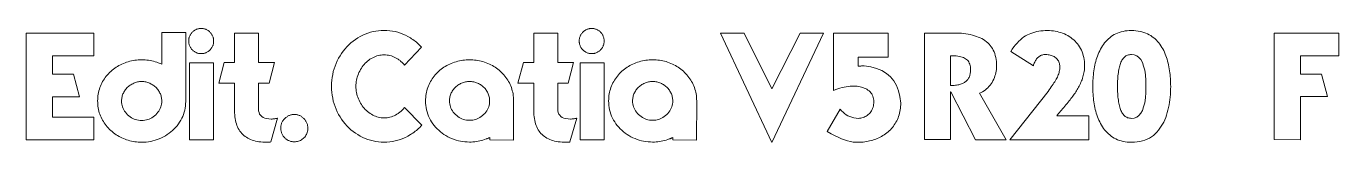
# Model space of a CAD drawing. Extents: x 10 to 19.73, y 9.66 to 9.92.
# Drawn here: x 10 to 12.43, y 9.708 to 9.919 of the extents above; entities that cross this region are included whole.
import ezdxf

# ---------------------------------------------------------------- set-up
doc = ezdxf.new("R2010")
doc.units = 0

msp = doc.modelspace()

# ---------------------------------------------------------------- linework, layer by layer
at = {"color": 7, "lineweight": 13}
for points in [[(10.346908, 9.895761), (10.346877, 9.894442), (10.346786, 9.893153), (10.346632, 9.891895), (10.346418, 9.890669), (10.346143, 9.889472), (10.345807, 9.888306), (10.345409, 9.88717), (10.344951, 9.886065), (10.344431, 9.884991), (10.34385, 9.883947), (10.343216, 9.882938), (10.342538, 9.881968), (10.341815, 9.881037), (10.341048, 9.880144), (10.340237, 9.879292), (10.33938, 9.878477), (10.33848, 9.877701), (10.337534, 9.876965), (10.336545, 9.876266), (10.335511, 9.875608), (10.334443, 9.875001), (10.333354, 9.874457), (10.332242, 9.873978), (10.331108, 9.873562), (10.329951, 9.873211), (10.328773, 9.872923), (10.327572, 9.872699), (10.326349, 9.87254), (10.325104, 9.872443), (10.323836, 9.872412), (10.32257, 9.872442), (10.321329, 9.872534), (10.320112, 9.872686), (10.318921, 9.872901), (10.317756, 9.873176), (10.316614, 9.873512), (10.315498, 9.87391), (10.314407, 9.874369), (10.313341, 9.874888), (10.312301, 9.875469), (10.311266, 9.876129), (10.310277, 9.876831), (10.309332, 9.877575), (10.308431, 9.87836), (10.307574, 9.879187), (10.306763, 9.880055), (10.305996, 9.880966), (10.305273, 9.881918), (10.304595, 9.882912), (10.303961, 9.883947), (10.303353, 9.885066), (10.302811, 9.886199), (10.302331, 9.887345), (10.301915, 9.888506), (10.301563, 9.88968), (10.301276, 9.890868), (10.301052, 9.892071), (10.300892, 9.893287), (10.300797, 9.894517), (10.300764, 9.895761), (10.300795, 9.897028), (10.300887, 9.898273), (10.30104, 9.899497), (10.301253, 9.900698), (10.301529, 9.901876), (10.301866, 9.903032), (10.302262, 9.904167), (10.302721, 9.905278), (10.303241, 9.906368), (10.303823, 9.907435), (10.304507, 9.908496), (10.305228, 9.90951), (10.305986, 9.910476), (10.30678, 9.911394), (10.30761, 9.912266), (10.308475, 9.91309), (10.309378, 9.913867), (10.310315, 9.914597), (10.31129, 9.915278), (10.312301, 9.915914), (10.313341, 9.916494), (10.314407, 9.917014), (10.315498, 9.917473), (10.316614, 9.917871), (10.317756, 9.918207), (10.318921, 9.918482), (10.320112, 9.918696), (10.321329, 9.918849), (10.32257, 9.918941), (10.323836, 9.918971), (10.325104, 9.918941), (10.326349, 9.918849), (10.327572, 9.918696), (10.328773, 9.918482), (10.329951, 9.918207), (10.331108, 9.917871), (10.332242, 9.917473), (10.333354, 9.917014), (10.334443, 9.916494), (10.335511, 9.915914), (10.33652, 9.915278), (10.33749, 9.914597), (10.338421, 9.913867), (10.339314, 9.91309), (10.340167, 9.912266), (10.340981, 9.911394), (10.341757, 9.910476), (10.342493, 9.90951), (10.343191, 9.908496), (10.34385, 9.907435), (10.344431, 9.906368), (10.344951, 9.905278), (10.345409, 9.904167), (10.345807, 9.903032), (10.346143, 9.901876), (10.346418, 9.900698), (10.346632, 9.899497), (10.346786, 9.898273), (10.346877, 9.897028)], [(10.700486, 9.773176), (10.699367, 9.771812), (10.698229, 9.770502), (10.697076, 9.769244), (10.695906, 9.768039), (10.694718, 9.766887), (10.693515, 9.765787), (10.692295, 9.764741), (10.691058, 9.763747), (10.689804, 9.762806), (10.688534, 9.761918), (10.686122, 9.76036), (10.683669, 9.758965), (10.681174, 9.757736), (10.678638, 9.75667), (10.67606, 9.755768), (10.67344, 9.75503), (10.670778, 9.754456), (10.668076, 9.754045), (10.66533, 9.753799), (10.662543, 9.753717), (10.659757, 9.753799), (10.657012, 9.754045), (10.654308, 9.754456), (10.651647, 9.75503), (10.649027, 9.755768), (10.646449, 9.75667), (10.643912, 9.757736), (10.641418, 9.758965), (10.638965, 9.76036), (10.636553, 9.761918), (10.634212, 9.763611), (10.631967, 9.765409), (10.629819, 9.767313), (10.627769, 9.769323), (10.625816, 9.771439), (10.623961, 9.77366), (10.622203, 9.775986), (10.620543, 9.778419), (10.618979, 9.780956), (10.617512, 9.7836), (10.616165, 9.786335), (10.614961, 9.789092), (10.613897, 9.791872), (10.612976, 9.794674), (10.612196, 9.797498), (10.611558, 9.800344), (10.611062, 9.803213), (10.610707, 9.806105), (10.610495, 9.809017), (10.610424, 9.811953), (10.610494, 9.814888), (10.610702, 9.817801), (10.61105, 9.820692), (10.611536, 9.823561), (10.612162, 9.826407), (10.612926, 9.829231), (10.613829, 9.832033), (10.614872, 9.834813), (10.616053, 9.83757), (10.617373, 9.840305), (10.618839, 9.842949), (10.620403, 9.845487), (10.622064, 9.847919), (10.623822, 9.850246), (10.625677, 9.852467), (10.62763, 9.854582), (10.629681, 9.856592), (10.631827, 9.858496), (10.634072, 9.860294), (10.636415, 9.861987), (10.638877, 9.863545), (10.641374, 9.86494), (10.643903, 9.86617), (10.646465, 9.867235), (10.649062, 9.868137), (10.651691, 9.868876), (10.654354, 9.86945), (10.657051, 9.86986), (10.659781, 9.870106), (10.662543, 9.870188), (10.665306, 9.870106), (10.668036, 9.86986), (10.670732, 9.86945), (10.673395, 9.868876), (10.676025, 9.868137), (10.678621, 9.867235), (10.681184, 9.86617), (10.683714, 9.86494), (10.68621, 9.863545), (10.688673, 9.861987), (10.689789, 9.86123), (10.690913, 9.860403), (10.692046, 9.859507), (10.693187, 9.858541), (10.694336, 9.857505), (10.695494, 9.8564), (10.69666, 9.855226), (10.697835, 9.853982), (10.699018, 9.852669), (10.700209, 9.851286), (10.732037, 9.884225), (10.730177, 9.886199), (10.728267, 9.888117), (10.726307, 9.889979), (10.724298, 9.891786), (10.722238, 9.893538), (10.720128, 9.895233), (10.717968, 9.896873), (10.715758, 9.898458), (10.713498, 9.899986), (10.711188, 9.90146), (10.706699, 9.904074), (10.702127, 9.906413), (10.697471, 9.908477), (10.692731, 9.910265), (10.687908, 9.911779), (10.683002, 9.913017), (10.678013, 9.91398), (10.672939, 9.914668), (10.667784, 9.915081), (10.662543, 9.915219), (10.657329, 9.915081), (10.652192, 9.914668), (10.647133, 9.91398), (10.642152, 9.913017), (10.637248, 9.911779), (10.632422, 9.910265), (10.627675, 9.908477), (10.623005, 9.906413), (10.618413, 9.904074), (10.613898, 9.90146), (10.609489, 9.898558), (10.60527, 9.895466), (10.60124, 9.892186), (10.597399, 9.888717), (10.593746, 9.885059), (10.590282, 9.881212), (10.587008, 9.877175), (10.583922, 9.872951), (10.581026, 9.868536), (10.578319, 9.863934), (10.575836, 9.85916), (10.573615, 9.854293), (10.571655, 9.849332), (10.569957, 9.844275), (10.56852, 9.839125), (10.567344, 9.833879), (10.566429, 9.828539), (10.565776, 9.823105), (10.565384, 9.817576), (10.565253, 9.811953), (10.565384, 9.806355), (10.565776, 9.800851), (10.566429, 9.795437), (10.567344, 9.790115), (10.56852, 9.784885), (10.569957, 9.779747), (10.571655, 9.7747), (10.573615, 9.769746), (10.575836, 9.764882), (10.578319, 9.760111), (10.581026, 9.755509), (10.583922, 9.7511), (10.587008, 9.746881), (10.590282, 9.742855), (10.593746, 9.73902), (10.597398, 9.735377), (10.60124, 9.731926), (10.60527, 9.728667), (10.609489, 9.725599), (10.613898, 9.722724), (10.618413, 9.72011), (10.623005, 9.717771), (10.627675, 9.715707), (10.632422, 9.713918), (10.637248, 9.712404), (10.642152, 9.711166), (10.647133, 9.710203), (10.652192, 9.709515), (10.657329, 9.709102), (10.662543, 9.708964), (10.667784, 9.709102), (10.672939, 9.709515), (10.678013, 9.710203), (10.683002, 9.711166), (10.687908, 9.712404), (10.692731, 9.713918), (10.697471, 9.715707), (10.702127, 9.717771), (10.706699, 9.72011), (10.711188, 9.722724), (10.713501, 9.7242), (10.71577, 9.725738), (10.717993, 9.727336), (10.720173, 9.728995), (10.722307, 9.730716), (10.724398, 9.732497), (10.726443, 9.734341), (10.728445, 9.736244), (10.730402, 9.73821), (10.732314, 9.740236)], [(11.06991, 9.895761), (11.06988, 9.894442), (11.069787, 9.893153), (11.069634, 9.891895), (11.069421, 9.890669), (11.069145, 9.889472), (11.068809, 9.888306), (11.068412, 9.88717), (11.067953, 9.886065), (11.067433, 9.884991), (11.066853, 9.883947), (11.066218, 9.882938), (11.06554, 9.881968), (11.064817, 9.881037), (11.06405, 9.880144), (11.063238, 9.879292), (11.062382, 9.878477), (11.061481, 9.877701), (11.060536, 9.876965), (11.059547, 9.876266), (11.058513, 9.875608), (11.057446, 9.875001), (11.056355, 9.874457), (11.055244, 9.873978), (11.05411, 9.873562), (11.052954, 9.873211), (11.051775, 9.872923), (11.050574, 9.872699), (11.049351, 9.87254), (11.048105, 9.872443), (11.046838, 9.872412), (11.045572, 9.872442), (11.044331, 9.872534), (11.043115, 9.872686), (11.041924, 9.872901), (11.040757, 9.873176), (11.039617, 9.873512), (11.038501, 9.87391), (11.03741, 9.874369), (11.036344, 9.874888), (11.035302, 9.875469), (11.034268, 9.876129), (11.033278, 9.876831), (11.032333, 9.877575), (11.031433, 9.87836), (11.030577, 9.879187), (11.029765, 9.880055), (11.028998, 9.880966), (11.028275, 9.881918), (11.027597, 9.882912), (11.026963, 9.883947), (11.026356, 9.885066), (11.025812, 9.886199), (11.025333, 9.887345), (11.024918, 9.888506), (11.024566, 9.88968), (11.024278, 9.890868), (11.024055, 9.892071), (11.023894, 9.893287), (11.023799, 9.894517), (11.023767, 9.895761), (11.023797, 9.897028), (11.023889, 9.898273), (11.024042, 9.899497), (11.024256, 9.900698), (11.024531, 9.901876), (11.024867, 9.903032), (11.025265, 9.904167), (11.025723, 9.905278), (11.026243, 9.906368), (11.026824, 9.907435), (11.02751, 9.908496), (11.028231, 9.90951), (11.028988, 9.910476), (11.029781, 9.911394), (11.030612, 9.912266), (11.031477, 9.91309), (11.032379, 9.913867), (11.033318, 9.914597), (11.034292, 9.915278), (11.035302, 9.915914), (11.036344, 9.916494), (11.03741, 9.917014), (11.038501, 9.917473), (11.039617, 9.917871), (11.040757, 9.918207), (11.041924, 9.918482), (11.043115, 9.918696), (11.044331, 9.918849), (11.045572, 9.918941), (11.046838, 9.918971), (11.048105, 9.918941), (11.049351, 9.918849), (11.050574, 9.918696), (11.051775, 9.918482), (11.052954, 9.918207), (11.05411, 9.917871), (11.055244, 9.917473), (11.056355, 9.917014), (11.057446, 9.916494), (11.058513, 9.915914), (11.059522, 9.915278), (11.060493, 9.914597), (11.061423, 9.913867), (11.062316, 9.91309), (11.063169, 9.912266), (11.063983, 9.911394), (11.064759, 9.910476), (11.065495, 9.90951), (11.066194, 9.908496), (11.066853, 9.907435), (11.067433, 9.906368), (11.067953, 9.905278), (11.068412, 9.904167), (11.068809, 9.903032), (11.069145, 9.901876), (11.069421, 9.900698), (11.069634, 9.899497), (11.069787, 9.898273), (11.06988, 9.897028)], [(11.967617, 9.757609), (11.967617, 9.713273), (11.820987, 9.713273), (11.89187, 9.802641), (11.893932, 9.805437), (11.895895, 9.808156), (11.897757, 9.810797), (11.899519, 9.813359), (11.901181, 9.815845), (11.902743, 9.818252), (11.904205, 9.82058), (11.905568, 9.822832), (11.90683, 9.825006), (11.907991, 9.827102), (11.909048, 9.82914), (11.909993, 9.831194), (11.910828, 9.833264), (11.91155, 9.835352), (11.912161, 9.837457), (11.912662, 9.839578), (11.913051, 9.841715), (11.913329, 9.843869), (11.913496, 9.846041), (11.913551, 9.848228), (11.913476, 9.850218), (11.913251, 9.852131), (11.912876, 9.853965), (11.912351, 9.855722), (11.911674, 9.857401), (11.91085, 9.859002), (11.909874, 9.860525), (11.908748, 9.861971), (11.907472, 9.863338), (11.906046, 9.864628), (11.904487, 9.86579), (11.902866, 9.86683), (11.901184, 9.867747), (11.899442, 9.868542), (11.897637, 9.869215), (11.895772, 9.869765), (11.893846, 9.870193), (11.891858, 9.870499), (11.88981, 9.870683), (11.8877, 9.870744), (11.885874, 9.870687), (11.88412, 9.870516), (11.882438, 9.870231), (11.880829, 9.869832), (11.879292, 9.869319), (11.877827, 9.868692), (11.876434, 9.867951), (11.875113, 9.867097), (11.873865, 9.866128), (11.872689, 9.865046), (11.871583, 9.863865), (11.870543, 9.862604), (11.869571, 9.861263), (11.868665, 9.859841), (11.867825, 9.858339), (11.867052, 9.856756), (11.866346, 9.855092), (11.865706, 9.853348), (11.865134, 9.851523), (11.864628, 9.849618), (11.822794, 9.876303), (11.825653, 9.880663), (11.828559, 9.884737), (11.831512, 9.888524), (11.834513, 9.892025), (11.837561, 9.89524), (11.840656, 9.898169), (11.843799, 9.90081), (11.846989, 9.903166), (11.850225, 9.905235), (11.85351, 9.907019), (11.856809, 9.90855), (11.860203, 9.909921), (11.863691, 9.91113), (11.867274, 9.912178), (11.870953, 9.913065), (11.874724, 9.91379), (11.878591, 9.914354), (11.882552, 9.914758), (11.886607, 9.914999), (11.890758, 9.91508), (11.894429, 9.915002), (11.898051, 9.914768), (11.901624, 9.914379), (11.905146, 9.913835), (11.908617, 9.913134), (11.912039, 9.912278), (11.915411, 9.911266), (11.918733, 9.910099), (11.922005, 9.908775), (11.925226, 9.907297), (11.928278, 9.905697), (11.931208, 9.903955), (11.934015, 9.902072), (11.936701, 9.900047), (11.939263, 9.897881), (11.941704, 9.895572), (11.944022, 9.893122), (11.946218, 9.89053), (11.948292, 9.887795), (11.950243, 9.88492), (11.951986, 9.881924), (11.953546, 9.878827), (11.954922, 9.87563), (11.956114, 9.872334), (11.957123, 9.868937), (11.957949, 9.865439), (11.958591, 9.861843), (11.959049, 9.858146), (11.959325, 9.854349), (11.959416, 9.850451), (11.95937, 9.847713), (11.959228, 9.845003), (11.958991, 9.842321), (11.95866, 9.839666), (11.958235, 9.83704), (11.957715, 9.83444), (11.957101, 9.831869), (11.956392, 9.829326), (11.955588, 9.82681), (11.954691, 9.824323), (11.95375, 9.821919), (11.952762, 9.819547), (11.951726, 9.817205), (11.950644, 9.814894), (11.949513, 9.812613), (11.948337, 9.810363), (11.947112, 9.808143), (11.945841, 9.805954), (11.944521, 9.803796), (11.943155, 9.801668), (11.941794, 9.799681), (11.940381, 9.797665), (11.938914, 9.795622), (11.937395, 9.793551), (11.935823, 9.791452), (11.934199, 9.789326), (11.932522, 9.787171), (11.930791, 9.784989), (11.929008, 9.78278), (11.927172, 9.780542), (11.924977, 9.777911), (11.922841, 9.775355), (11.920763, 9.772874), (11.918744, 9.770469), (11.916782, 9.768138), (11.91488, 9.765882), (11.913035, 9.763701), (11.911249, 9.761596), (11.909522, 9.759565), (11.907853, 9.757609)], [(12.046282, 9.91508), (12.050441, 9.914986), (12.054466, 9.914701), (12.058357, 9.914229), (12.062116, 9.913568), (12.065741, 9.912717), (12.069231, 9.911677), (12.07259, 9.910449), (12.075814, 9.909031), (12.078905, 9.907425), (12.081862, 9.905629), (12.084689, 9.903707), (12.087389, 9.901665), (12.08996, 9.899504), (12.092403, 9.897223), (12.094719, 9.894823), (12.096907, 9.892303), (12.098967, 9.889664), (12.100898, 9.886905), (12.102702, 9.884027), (12.104378, 9.881028), (12.105917, 9.877973), (12.107364, 9.874863), (12.108719, 9.871701), (12.109982, 9.868486), (12.111154, 9.865219), (12.112234, 9.861898), (12.113222, 9.858525), (12.114119, 9.8551), (12.114923, 9.851621), (12.115636, 9.848089), (12.116243, 9.844474), (12.116787, 9.840857), (12.117267, 9.837235), (12.117682, 9.833612), (12.118033, 9.829986), (12.118321, 9.826357), (12.118545, 9.822725), (12.118705, 9.819091), (12.118801, 9.815454), (12.118833, 9.811813), (12.118771, 9.806853), (12.118583, 9.801924), (12.11827, 9.797025), (12.117832, 9.792155), (12.11727, 9.787317), (12.116581, 9.78251), (12.115768, 9.777733), (12.11483, 9.772986), (12.113767, 9.76827), (12.112578, 9.763586), (12.111229, 9.758965), (12.109682, 9.754501), (12.107938, 9.750194), (12.105996, 9.74604), (12.103857, 9.742043), (12.101521, 9.738201), (12.098987, 9.734515), (12.096256, 9.730986), (12.093328, 9.727611), (12.090201, 9.724392), (12.08681, 9.721408), (12.083197, 9.718738), (12.079361, 9.716382), (12.075302, 9.71434), (12.071022, 9.712613), (12.066519, 9.7112), (12.061793, 9.7101), (12.056845, 9.709314), (12.051675, 9.708843), (12.046282, 9.708687), (12.042231, 9.708781), (12.038304, 9.709064), (12.034503, 9.709538), (12.030827, 9.710198), (12.027276, 9.711049), (12.023849, 9.712089), (12.020549, 9.713318), (12.017373, 9.714735), (12.014322, 9.716342), (12.011396, 9.718138), (12.008621, 9.720064), (12.005965, 9.722118), (12.003429, 9.7243), (12.001012, 9.72661), (11.998714, 9.729048), (11.996536, 9.731613), (11.994478, 9.734307), (11.992539, 9.737128), (11.99072, 9.740078), (11.98902, 9.743155), (11.987456, 9.746311), (11.985991, 9.749498), (11.984621, 9.752716), (11.98335, 9.755964), (11.982175, 9.759242), (11.981098, 9.762551), (11.980118, 9.765891), (11.979236, 9.769262), (11.978451, 9.772663), (11.977762, 9.776094), (11.977155, 9.779629), (11.976612, 9.783172), (11.976132, 9.786723), (11.975717, 9.790282), (11.975365, 9.79385), (11.975078, 9.797426), (11.974854, 9.80101), (11.974693, 9.804604), (11.974598, 9.808205), (11.974566, 9.811813), (11.974598, 9.815426), (11.974693, 9.819036), (11.974854, 9.822642), (11.975078, 9.826246), (11.975365, 9.829847), (11.975717, 9.833446), (11.976132, 9.837041), (11.976612, 9.840633), (11.977155, 9.844224), (11.977762, 9.847811), (11.978451, 9.851268), (11.979236, 9.854688), (11.980118, 9.858072), (11.981098, 9.861421), (11.982175, 9.864733), (11.98335, 9.868009), (11.984621, 9.871248), (11.985991, 9.874452), (11.987456, 9.877619), (11.98902, 9.880751), (11.99072, 9.883827), (11.992539, 9.886777), (11.994478, 9.889598), (11.996536, 9.892292), (11.998714, 9.894857), (12.001012, 9.897295), (12.003429, 9.899605), (12.005965, 9.901788), (12.008621, 9.903842), (12.011396, 9.905767), (12.014273, 9.907537), (12.017284, 9.909121), (12.020432, 9.910517), (12.023716, 9.911728), (12.027137, 9.912752), (12.030693, 9.913589), (12.034387, 9.914242), (12.038216, 9.914707), (12.042181, 9.914987)], [(10.125226, 9.713273), (10, 9.713273), (10, 9.910493), (10.125226, 9.910493), (10.125226, 9.868659), (10.048367, 9.868659), (10.048367, 9.834468), (10.087421, 9.834468), (10.09868, 9.792912), (10.048367, 9.792912), (10.048367, 9.754829), (10.125226, 9.754829)], [(10.295205, 9.784156), (10.295068, 9.779971), (10.29471, 9.775867), (10.294133, 9.771843), (10.293337, 9.7679), (10.292321, 9.764037), (10.291085, 9.760256), (10.28963, 9.756555), (10.287955, 9.752934), (10.286061, 9.749394), (10.283947, 9.745934), (10.281646, 9.742535), (10.279188, 9.739285), (10.276575, 9.736186), (10.273807, 9.733237), (10.270883, 9.730437), (10.267802, 9.727789), (10.264567, 9.725289), (10.261176, 9.72294), (10.257629, 9.720742), (10.253926, 9.718694), (10.250122, 9.716792), (10.246271, 9.715091), (10.242373, 9.71359), (10.238427, 9.712289), (10.234434, 9.711188), (10.230393, 9.710288), (10.226306, 9.709587), (10.222171, 9.709086), (10.217989, 9.708787), (10.213759, 9.708687), (10.210524, 9.708743), (10.207322, 9.708915), (10.204153, 9.709199), (10.201017, 9.709599), (10.197915, 9.710111), (10.194846, 9.710738), (10.191811, 9.711479), (10.188808, 9.712334), (10.185841, 9.713303), (10.182905, 9.714385), (10.18004, 9.715495), (10.177229, 9.716714), (10.17447, 9.718041), (10.171763, 9.719478), (10.16911, 9.721022), (10.16651, 9.722674), (10.163962, 9.724435), (10.161468, 9.726304), (10.159026, 9.728282), (10.156636, 9.730369), (10.154354, 9.732539), (10.152178, 9.734772), (10.150107, 9.737064), (10.148142, 9.739419), (10.146282, 9.741835), (10.144528, 9.744311), (10.142879, 9.746849), (10.141337, 9.749448), (10.1399, 9.752109), (10.138569, 9.754829), (10.137354, 9.757609), (10.136267, 9.760445), (10.135308, 9.763335), (10.134477, 9.766282), (10.133774, 9.769284), (10.133198, 9.772342), (10.132751, 9.775455), (10.132431, 9.778624), (10.132239, 9.781849), (10.132175, 9.785129), (10.13224, 9.788332), (10.132437, 9.791494), (10.132763, 9.794614), (10.133221, 9.797693), (10.133808, 9.80073), (10.134527, 9.803724), (10.135376, 9.806678), (10.136355, 9.80959), (10.137466, 9.81246), (10.138707, 9.815289), (10.140038, 9.818033), (10.141471, 9.820709), (10.143006, 9.823315), (10.144645, 9.825851), (10.146386, 9.828319), (10.148231, 9.830716), (10.150178, 9.833044), (10.152228, 9.835302), (10.154381, 9.837491), (10.156636, 9.839611), (10.159, 9.841672), (10.161424, 9.84363), (10.163904, 9.845486), (10.166444, 9.847239), (10.169041, 9.848888), (10.171697, 9.850435), (10.174412, 9.851879), (10.177184, 9.85322), (10.180016, 9.854459), (10.182905, 9.855594), (10.185915, 9.856624), (10.188942, 9.857546), (10.191986, 9.858358), (10.195046, 9.859063), (10.198124, 9.859659), (10.201218, 9.860147), (10.204328, 9.860527), (10.207456, 9.860798), (10.210599, 9.86096), (10.213759, 9.861014), (10.216894, 9.86096), (10.220014, 9.860798), (10.223121, 9.860527), (10.226213, 9.860147), (10.229291, 9.859659), (10.232356, 9.859063), (10.235407, 9.858358), (10.238443, 9.857546), (10.241467, 9.856624), (10.244475, 9.855594), (10.247672, 9.854204), (10.250869, 9.852815), (10.250869, 9.911467), (10.295205, 9.911327)], [(10.385685, 9.817651), (10.356359, 9.817651), (10.366365, 9.855733), (10.385685, 9.855733), (10.385685, 9.910493), (10.430021, 9.910215), (10.430021, 9.855733), (10.459486, 9.855733), (10.449617, 9.817651), (10.430021, 9.817651), (10.430021, 9.770535), (10.430257, 9.766944), (10.430966, 9.76373), (10.432147, 9.760895), (10.433802, 9.758438), (10.435927, 9.756358), (10.438527, 9.754658), (10.441598, 9.753334), (10.445143, 9.752389), (10.44916, 9.751822), (10.453649, 9.751633), (10.455141, 9.751651), (10.456561, 9.751705), (10.45791, 9.751796), (10.459186, 9.751922), (10.460389, 9.752085), (10.46152, 9.752283), (10.46258, 9.752519), (10.463567, 9.752789), (10.464481, 9.753097), (10.465323, 9.75344), (10.452537, 9.709243), (10.451843, 9.709137), (10.451152, 9.709043), (10.450464, 9.708959), (10.44978, 9.708887), (10.449097, 9.708825), (10.448417, 9.708776), (10.447741, 9.708736), (10.447066, 9.708709), (10.446395, 9.708693), (10.445726, 9.708687), (10.441818, 9.708751), (10.438044, 9.708942), (10.434402, 9.709262), (10.430894, 9.709709), (10.427519, 9.710285), (10.424278, 9.710988), (10.42117, 9.71182), (10.418196, 9.712778), (10.415355, 9.713865), (10.412647, 9.71508), (10.410045, 9.716424), (10.407572, 9.717898), (10.40523, 9.719503), (10.403019, 9.72124), (10.400938, 9.723106), (10.398988, 9.725103), (10.397169, 9.727231), (10.39548, 9.72949), (10.393922, 9.731879), (10.392495, 9.734399), (10.391201, 9.737027), (10.390043, 9.739797), (10.389022, 9.742709), (10.388136, 9.745762), (10.387387, 9.748958), (10.386774, 9.752295), (10.386297, 9.755774), (10.385957, 9.759394), (10.385753, 9.763156), (10.385685, 9.76706)], [(10.93968, 9.817651), (10.910355, 9.817651), (10.920362, 9.855733), (10.93968, 9.855733), (10.93968, 9.910493), (10.984016, 9.910215), (10.984016, 9.855733), (11.013481, 9.855733), (11.003613, 9.817651), (10.984016, 9.817651), (10.984016, 9.770535), (10.984253, 9.766944), (10.984962, 9.76373), (10.986143, 9.760895), (10.987797, 9.758438), (10.989923, 9.756358), (10.992522, 9.754658), (10.995594, 9.753334), (10.999138, 9.752389), (11.003155, 9.751822), (11.007645, 9.751633), (11.009137, 9.751651), (11.010557, 9.751705), (11.011906, 9.751796), (11.013182, 9.751922), (11.014385, 9.752085), (11.015516, 9.752283), (11.016576, 9.752519), (11.017562, 9.752789), (11.018476, 9.753097), (11.01932, 9.75344), (11.006533, 9.709243), (11.005838, 9.709137), (11.005148, 9.709043), (11.00446, 9.708959), (11.003775, 9.708887), (11.003093, 9.708825), (11.002413, 9.708776), (11.001736, 9.708736), (11.001062, 9.708709), (11.000391, 9.708693), (10.999722, 9.708687), (10.995813, 9.708751), (10.992039, 9.708942), (10.988398, 9.709262), (10.98489, 9.709709), (10.981515, 9.710285), (10.978273, 9.710988), (10.975166, 9.71182), (10.972192, 9.712778), (10.969351, 9.713865), (10.966643, 9.71508), (10.964041, 9.716424), (10.961568, 9.717898), (10.959226, 9.719503), (10.957015, 9.72124), (10.954934, 9.723106), (10.952984, 9.725103), (10.951164, 9.727231), (10.949476, 9.72949), (10.947918, 9.731879), (10.94649, 9.734399), (10.945197, 9.737027), (10.944039, 9.739797), (10.943017, 9.742709), (10.942132, 9.745762), (10.941383, 9.748958), (10.94077, 9.752295), (10.940293, 9.755774), (10.939953, 9.759394), (10.939749, 9.763156), (10.93968, 9.76706)], [(11.329118, 9.910355), (11.285198, 9.910355), (11.380681, 9.708131), (11.476164, 9.910355), (11.432662, 9.910355), (11.380681, 9.807227)], [(11.507158, 9.769979), (11.509571, 9.766956), (11.512195, 9.764225), (11.51503, 9.761786), (11.518076, 9.759639), (11.521335, 9.757783), (11.524803, 9.75622), (11.528484, 9.754948), (11.532375, 9.753968), (11.536478, 9.75328), (11.540792, 9.752884), (11.543017, 9.75297), (11.54519, 9.753228), (11.547309, 9.753659), (11.549376, 9.754263), (11.55139, 9.755038), (11.553351, 9.755986), (11.55526, 9.757106), (11.557115, 9.758399), (11.558917, 9.759864), (11.560667, 9.761501), (11.562278, 9.763248), (11.56372, 9.765098), (11.564991, 9.767051), (11.566093, 9.769106), (11.567026, 9.771265), (11.567789, 9.773526), (11.568382, 9.77589), (11.568807, 9.778358), (11.56906, 9.780927), (11.569145, 9.7836), (11.569036, 9.786392), (11.568711, 9.789042), (11.56817, 9.791551), (11.56741, 9.793918), (11.566435, 9.796144), (11.565243, 9.798226), (11.563833, 9.800168), (11.562207, 9.801968), (11.560364, 9.803626), (11.558305, 9.805142), (11.556072, 9.806516), (11.553768, 9.807744), (11.551392, 9.808828), (11.548943, 9.809768), (11.546421, 9.810563), (11.543828, 9.811213), (11.541162, 9.811719), (11.538424, 9.81208), (11.535614, 9.812298), (11.532731, 9.812369), (11.529099, 9.812292), (11.525426, 9.812058), (11.521715, 9.811669), (11.517965, 9.811125), (11.514176, 9.810424), (11.510349, 9.809567), (11.506482, 9.808556), (11.502577, 9.807388), (11.498632, 9.806066), (11.494649, 9.804586), (11.494649, 9.910493), (11.595831, 9.910493), (11.595969, 9.866157), (11.540376, 9.866157), (11.540376, 9.849062), (11.540921, 9.849116), (11.541449, 9.849168), (11.541956, 9.849216), (11.542443, 9.849262), (11.542912, 9.849305), (11.543361, 9.849345), (11.54379, 9.849382), (11.5442, 9.849418), (11.544591, 9.849449), (11.544962, 9.849479), (11.546491, 9.849618), (11.54788, 9.849757), (11.548038, 9.849783), (11.548237, 9.849807), (11.548472, 9.849828), (11.548748, 9.849846), (11.549062, 9.849861), (11.549415, 9.849874), (11.549807, 9.849883), (11.550238, 9.84989), (11.550708, 9.849895), (11.551216, 9.849895), (11.563402, 9.848105), (11.574388, 9.845181), (11.584172, 9.841123), (11.592756, 9.835931), (11.60014, 9.829604), (11.606321, 9.822144), (11.611302, 9.813548), (11.615083, 9.80382), (11.617662, 9.792956), (11.619041, 9.780959), (11.61898, 9.777732), (11.618796, 9.774554), (11.61849, 9.771427), (11.618063, 9.768351), (11.617512, 9.765323), (11.616839, 9.762346), (11.616045, 9.759419), (11.615128, 9.756542), (11.614088, 9.753715), (11.612926, 9.750938), (11.611627, 9.748282), (11.610229, 9.745707), (11.608735, 9.743212), (11.607144, 9.740798), (11.605455, 9.738464), (11.603669, 9.736211), (11.601786, 9.734039), (11.599806, 9.731947), (11.597728, 9.729936), (11.595552, 9.728005), (11.593246, 9.72611), (11.590888, 9.724314), (11.588477, 9.722618), (11.586013, 9.721023), (11.583496, 9.719527), (11.580926, 9.718132), (11.578303, 9.716837), (11.575627, 9.715641), (11.572899, 9.714546), (11.570118, 9.713551), (11.567244, 9.712626), (11.564347, 9.7118), (11.561429, 9.71107), (11.558488, 9.710438), (11.555525, 9.709903), (11.55254, 9.709465), (11.549532, 9.709125), (11.546502, 9.708881), (11.543449, 9.708735), (11.540376, 9.708687), (11.535825, 9.708635), (11.531013, 9.709037), (11.52594, 9.709891), (11.520606, 9.7112), (11.515011, 9.71296), (11.509153, 9.715175), (11.503036, 9.717841), (11.496656, 9.720962), (11.490015, 9.724535), (11.483113, 9.728561)], [(11.66296, 9.71369), (11.66296, 9.910493), (11.717859, 9.910493), (11.722475, 9.910432), (11.726983, 9.910249), (11.731381, 9.909943), (11.735672, 9.909515), (11.739854, 9.908964), (11.743928, 9.908292), (11.747893, 9.907496), (11.75175, 9.90658), (11.755498, 9.90554), (11.759138, 9.904378), (11.762592, 9.903107), (11.765893, 9.901682), (11.769041, 9.900105), (11.772037, 9.898374), (11.774879, 9.89649), (11.777568, 9.894454), (11.780105, 9.892265), (11.782488, 9.889923), (11.784719, 9.887428), (11.786797, 9.884781), (11.788671, 9.881978), (11.790349, 9.879016), (11.791829, 9.875896), (11.793112, 9.872617), (11.794197, 9.86918), (11.795086, 9.865584), (11.795776, 9.861831), (11.796269, 9.857918), (11.796566, 9.853848), (11.796664, 9.849618), (11.796578, 9.846463), (11.79632, 9.843335), (11.795889, 9.840237), (11.795286, 9.837165), (11.79451, 9.834121), (11.793562, 9.831105), (11.792442, 9.828116), (11.791149, 9.825156), (11.789684, 9.822224), (11.788048, 9.819319), (11.786292, 9.816545), (11.784417, 9.813949), (11.782423, 9.81153), (11.780309, 9.80929), (11.778075, 9.807227), (11.775723, 9.805343), (11.77325, 9.803636), (11.770658, 9.802107), (11.767946, 9.800756), (11.765115, 9.799583), (11.814037, 9.713412), (11.757471, 9.713412), (11.711884, 9.801806), (11.711328, 9.801806), (11.711328, 9.71369)], [(12.310633, 9.713551), (12.310633, 9.910493), (12.430021, 9.910493), (12.430021, 9.868659), (12.358999, 9.868659), (12.358999, 9.834607), (12.398054, 9.834607), (12.409312, 9.793051), (12.358999, 9.793051), (12.358999, 9.713412)], [(11.711328, 9.813481), (11.713732, 9.813511), (11.716053, 9.813599), (11.71829, 9.813745), (11.720445, 9.813949), (11.722516, 9.814211), (11.724504, 9.814532), (11.726407, 9.814912), (11.728228, 9.81535), (11.729965, 9.815845), (11.731619, 9.816401), (11.733144, 9.816969), (11.734605, 9.817617), (11.736002, 9.818347), (11.737334, 9.819158), (11.738604, 9.820048), (11.739808, 9.82102), (11.74095, 9.822072), (11.742026, 9.823205), (11.74304, 9.824418), (11.743989, 9.825712), (11.744807, 9.827028), (11.745541, 9.82842), (11.746186, 9.829886), (11.746746, 9.831428), (11.74722, 9.833044), (11.747608, 9.834735), (11.74791, 9.836502), (11.748125, 9.838344), (11.748255, 9.84026), (11.748298, 9.842252), (11.748206, 9.845212), (11.747931, 9.847978), (11.747472, 9.850549), (11.74683, 9.852925), (11.746004, 9.855107), (11.744995, 9.857095), (11.743803, 9.858888), (11.742427, 9.860486), (11.740868, 9.86189), (11.739124, 9.863099), (11.73717, 9.864156), (11.735033, 9.865101), (11.732712, 9.865934), (11.730207, 9.866657), (11.727519, 9.867269), (11.724648, 9.867769), (11.721593, 9.868158), (11.718354, 9.868437), (11.714932, 9.868603), (11.711328, 9.868659)], [(12.046282, 9.870744), (12.044376, 9.87067), (12.042552, 9.870449), (12.040808, 9.870081), (12.039145, 9.869565), (12.037561, 9.868902), (12.036058, 9.868092), (12.034636, 9.867134), (12.033296, 9.866029), (12.032035, 9.864777), (12.030855, 9.863378), (12.029724, 9.861772), (12.028665, 9.860069), (12.027678, 9.85827), (12.026763, 9.856373), (12.025921, 9.854378), (12.025151, 9.852286), (12.024453, 9.850098), (12.023828, 9.847811), (12.023274, 9.845428), (12.022794, 9.842946), (12.022345, 9.840208), (12.021943, 9.837387), (12.021589, 9.834482), (12.021281, 9.831494), (12.021022, 9.828423), (12.020809, 9.825268), (12.020643, 9.822029), (12.020525, 9.818707), (12.020454, 9.815302), (12.020432, 9.811813), (12.020454, 9.808353), (12.020525, 9.804976), (12.020643, 9.801682), (12.020809, 9.798471), (12.021022, 9.795344), (12.021281, 9.7923), (12.021589, 9.78934), (12.021943, 9.786463), (12.022345, 9.783669), (12.022794, 9.780959), (12.0233, 9.778377), (12.023872, 9.775911), (12.024511, 9.773562), (12.025218, 9.77133), (12.02599, 9.769215), (12.02683, 9.767216), (12.027736, 9.765334), (12.028709, 9.763569), (12.029749, 9.761921), (12.030855, 9.760389), (12.032035, 9.758963), (12.033296, 9.757688), (12.034636, 9.756561), (12.036058, 9.755586), (12.037561, 9.75476), (12.039145, 9.754085), (12.040808, 9.753559), (12.042552, 9.753184), (12.044376, 9.752959), (12.046282, 9.752884), (12.051379, 9.753473), (12.055939, 9.755241), (12.059962, 9.758187), (12.06345, 9.762313), (12.066401, 9.767616), (12.068814, 9.774098), (12.070692, 9.781759), (12.072033, 9.790599), (12.072838, 9.800617), (12.073107, 9.811813), (12.072838, 9.82301), (12.072033, 9.833029), (12.070692, 9.841867), (12.068814, 9.849529), (12.066401, 9.856011), (12.06345, 9.861315), (12.059962, 9.865439), (12.055939, 9.868386), (12.051379, 9.870154)], [(10.346768, 9.855455), (10.346768, 9.712996), (10.302432, 9.712996), (10.302432, 9.855316)], [(10.858096, 9.713273), (10.902154, 9.712856), (10.902293, 9.785268), (10.902228, 9.788498), (10.902032, 9.791683), (10.901706, 9.794825), (10.901248, 9.797921), (10.900661, 9.800973), (10.899941, 9.803981), (10.899093, 9.806944), (10.898112, 9.809862), (10.897002, 9.812737), (10.895761, 9.815566), (10.894429, 9.81826), (10.892992, 9.820892), (10.89145, 9.823463), (10.889801, 9.825974), (10.888047, 9.828423), (10.886188, 9.830811), (10.884222, 9.833137), (10.882152, 9.835402), (10.879975, 9.837606), (10.877693, 9.839749), (10.87543, 9.84176), (10.87309, 9.843675), (10.870671, 9.845495), (10.868176, 9.847221), (10.865602, 9.848853), (10.862949, 9.85039), (10.86022, 9.851833), (10.857412, 9.853181), (10.854527, 9.854435), (10.851563, 9.855594), (10.848553, 9.85665), (10.845526, 9.857595), (10.842483, 9.858429), (10.839422, 9.859152), (10.836345, 9.859764), (10.833251, 9.860264), (10.83014, 9.860653), (10.827013, 9.860931), (10.82387, 9.861098), (10.820709, 9.861154), (10.817523, 9.861096), (10.81436, 9.860926), (10.811219, 9.860641), (10.8081, 9.860242), (10.805003, 9.859729), (10.801929, 9.859102), (10.798877, 9.858361), (10.795847, 9.857507), (10.792839, 9.856538), (10.789854, 9.855455), (10.786916, 9.854322), (10.78405, 9.853092), (10.781257, 9.851765), (10.778535, 9.850341), (10.775887, 9.848819), (10.77331, 9.847199), (10.770804, 9.845483), (10.768373, 9.843669), (10.766012, 9.841758), (10.763725, 9.839749), (10.761494, 9.837657), (10.75936, 9.835491), (10.757324, 9.833254), (10.755385, 9.830944), (10.753544, 9.828562), (10.7518, 9.826107), (10.750153, 9.82358), (10.748603, 9.820981), (10.74715, 9.81831), (10.745796, 9.815566), (10.744555, 9.812737), (10.743444, 9.809862), (10.742464, 9.806944), (10.741615, 9.803981), (10.740896, 9.800973), (10.740309, 9.797921), (10.739851, 9.794825), (10.739525, 9.791683), (10.739328, 9.788498), (10.739264, 9.785268), (10.739376, 9.780999), (10.739714, 9.776812), (10.740276, 9.772705), (10.741065, 9.768679), (10.742078, 9.764732), (10.743317, 9.760867), (10.74478, 9.757083), (10.746469, 9.753379), (10.748383, 9.749755), (10.750522, 9.746213), (10.752823, 9.742838), (10.75528, 9.739608), (10.757893, 9.736523), (10.760662, 9.733582), (10.763586, 9.730785), (10.766665, 9.728133), (10.769901, 9.725626), (10.773293, 9.723264), (10.776839, 9.721045), (10.780542, 9.718971), (10.784347, 9.717096), (10.788198, 9.715419), (10.792096, 9.713939), (10.796041, 9.712656), (10.800035, 9.711571), (10.804075, 9.710682), (10.808163, 9.709991), (10.812298, 9.709498), (10.81648, 9.709202), (10.820709, 9.709104), (10.823919, 9.709161), (10.827103, 9.709332), (10.830257, 9.709617), (10.833385, 9.710015), (10.836484, 9.710528), (10.839556, 9.711155), (10.842599, 9.711896), (10.845615, 9.71275), (10.848603, 9.713719), (10.851563, 9.714802), (10.852004, 9.714953), (10.852492, 9.71513), (10.853027, 9.715331), (10.853609, 9.715558), (10.854239, 9.71581), (10.854916, 9.716086), (10.85564, 9.716388), (10.856411, 9.716714), (10.85723, 9.717066), (10.858096, 9.717443)], [(11.069771, 9.855455), (11.069771, 9.712996), (11.025434, 9.712996), (11.025434, 9.855316)], [(11.197082, 9.713273), (11.241139, 9.712856), (11.241279, 9.785268), (11.241214, 9.788498), (11.241017, 9.791683), (11.240691, 9.794825), (11.240233, 9.797921), (11.239646, 9.800973), (11.238927, 9.803981), (11.238078, 9.806944), (11.237098, 9.809862), (11.235988, 9.812737), (11.234747, 9.815566), (11.233415, 9.81826), (11.231977, 9.820892), (11.230435, 9.823463), (11.228786, 9.825974), (11.227033, 9.828423), (11.225173, 9.830811), (11.223207, 9.833137), (11.221137, 9.835402), (11.218961, 9.837606), (11.216679, 9.839749), (11.214416, 9.84176), (11.212075, 9.843675), (11.209657, 9.845495), (11.207161, 9.847221), (11.204587, 9.848853), (11.201935, 9.85039), (11.199205, 9.851833), (11.196398, 9.853181), (11.193512, 9.854435), (11.190549, 9.855594), (11.187538, 9.85665), (11.184511, 9.857595), (11.181468, 9.858429), (11.178408, 9.859152), (11.17533, 9.859764), (11.172236, 9.860264), (11.169126, 9.860653), (11.165998, 9.860931), (11.162855, 9.861098), (11.159695, 9.861154), (11.156508, 9.861096), (11.153345, 9.860926), (11.150205, 9.860641), (11.147085, 9.860242), (11.143989, 9.859729), (11.140915, 9.859102), (11.137862, 9.858361), (11.134832, 9.857507), (11.131824, 9.856538), (11.128839, 9.855455), (11.125901, 9.854322), (11.123035, 9.853092), (11.120242, 9.851765), (11.11752, 9.850341), (11.114872, 9.848819), (11.112295, 9.847199), (11.10979, 9.845483), (11.107358, 9.843669), (11.104998, 9.841758), (11.102711, 9.839749), (11.100479, 9.837657), (11.098346, 9.835491), (11.09631, 9.833254), (11.094371, 9.830944), (11.092529, 9.828562), (11.090785, 9.826107), (11.089138, 9.82358), (11.087588, 9.820981), (11.086136, 9.81831), (11.084782, 9.815566), (11.08354, 9.812737), (11.08243, 9.809862), (11.08145, 9.806944), (11.080601, 9.803981), (11.079882, 9.800973), (11.079294, 9.797921), (11.078836, 9.794825), (11.07851, 9.791683), (11.078314, 9.788498), (11.078249, 9.785268), (11.078362, 9.780999), (11.078699, 9.776812), (11.079262, 9.772705), (11.08005, 9.768679), (11.081063, 9.764732), (11.082302, 9.760867), (11.083765, 9.757083), (11.085454, 9.753379), (11.087368, 9.749755), (11.089506, 9.746213), (11.091808, 9.742838), (11.094266, 9.739608), (11.096878, 9.736523), (11.099648, 9.733582), (11.102571, 9.730785), (11.105651, 9.728133), (11.108887, 9.725626), (11.112278, 9.723264), (11.115825, 9.721045), (11.119528, 9.718971), (11.123331, 9.717096), (11.127183, 9.715419), (11.131082, 9.713939), (11.135027, 9.712656), (11.13902, 9.711571), (11.143061, 9.710682), (11.147148, 9.709991), (11.151283, 9.709498), (11.155465, 9.709202), (11.159695, 9.709104), (11.162905, 9.709161), (11.166088, 9.709332), (11.169243, 9.709617), (11.17237, 9.710015), (11.175469, 9.710528), (11.178541, 9.711155), (11.181584, 9.711896), (11.184601, 9.71275), (11.187589, 9.713719), (11.190549, 9.714802), (11.190989, 9.714953), (11.191478, 9.71513), (11.192013, 9.715331), (11.192595, 9.715558), (11.193225, 9.71581), (11.193901, 9.716086), (11.194626, 9.716388), (11.195396, 9.716714), (11.196216, 9.717066), (11.197082, 9.717443)], [(10.250869, 9.785129), (10.250817, 9.787058), (10.250663, 9.788954), (10.250406, 9.790815), (10.250046, 9.792645), (10.249583, 9.79444), (10.249018, 9.796203), (10.248349, 9.797932), (10.247578, 9.799627), (10.246703, 9.80129), (10.245727, 9.802918), (10.244663, 9.804525), (10.24353, 9.806066), (10.242328, 9.807539), (10.241056, 9.808945), (10.239716, 9.810285), (10.238304, 9.811558), (10.236824, 9.812764), (10.235274, 9.813904), (10.233655, 9.814977), (10.231967, 9.815983), (10.230259, 9.816908), (10.228525, 9.817735), (10.226768, 9.818464), (10.224984, 9.819097), (10.223176, 9.819632), (10.221343, 9.820069), (10.219484, 9.82041), (10.217601, 9.820653), (10.215693, 9.820799), (10.213759, 9.820848), (10.211824, 9.820799), (10.209912, 9.820653), (10.208022, 9.82041), (10.206154, 9.820069), (10.204309, 9.819632), (10.202485, 9.819097), (10.200684, 9.818464), (10.198905, 9.817735), (10.197148, 9.816908), (10.195414, 9.815983), (10.193725, 9.814977), (10.192105, 9.813904), (10.190556, 9.812764), (10.189075, 9.811558), (10.187665, 9.810285), (10.186324, 9.808945), (10.185052, 9.807539), (10.18385, 9.806066), (10.182717, 9.804525), (10.181654, 9.802918), (10.180676, 9.80129), (10.179803, 9.799627), (10.179031, 9.797932), (10.178363, 9.796203), (10.177797, 9.79444), (10.177334, 9.792645), (10.176974, 9.790815), (10.176717, 9.788954), (10.176563, 9.787058), (10.176512, 9.785129), (10.176622, 9.782196), (10.176956, 9.779346), (10.177512, 9.776581), (10.17829, 9.773898), (10.179291, 9.771299), (10.180514, 9.768784), (10.18196, 9.766352), (10.183627, 9.764003), (10.185517, 9.761737), (10.187631, 9.759555), (10.189868, 9.757522), (10.192189, 9.755703), (10.194593, 9.754097), (10.197082, 9.752706), (10.199653, 9.751529), (10.202307, 9.750566), (10.205045, 9.749817), (10.207867, 9.749281), (10.210772, 9.74896), (10.213759, 9.748854), (10.216722, 9.74896), (10.219603, 9.749281), (10.222404, 9.749817), (10.225123, 9.750566), (10.227762, 9.751529), (10.230321, 9.752706), (10.2328, 9.754097), (10.235197, 9.755703), (10.237514, 9.757522), (10.23975, 9.759555), (10.241862, 9.761737), (10.243752, 9.764003), (10.24542, 9.766352), (10.246866, 9.768784), (10.248089, 9.771299), (10.249089, 9.773898), (10.249868, 9.776581), (10.250424, 9.779346), (10.250757, 9.782196)], [(10.788742, 9.803197), (10.789805, 9.804803), (10.790938, 9.806343), (10.79214, 9.807817), (10.793412, 9.809223), (10.794753, 9.810563), (10.796164, 9.811836), (10.797645, 9.813043), (10.799194, 9.814182), (10.800813, 9.815255), (10.802502, 9.816261), (10.804235, 9.817159), (10.805987, 9.817963), (10.807759, 9.818671), (10.809551, 9.819285), (10.811362, 9.819805), (10.813192, 9.82023), (10.815042, 9.820561), (10.816912, 9.820798), (10.818801, 9.820939), (10.820709, 9.820987), (10.822669, 9.820939), (10.8246, 9.820798), (10.826505, 9.820561), (10.828381, 9.82023), (10.83023, 9.819805), (10.83205, 9.819285), (10.833843, 9.818671), (10.835608, 9.817963), (10.837345, 9.817159), (10.839055, 9.816261), (10.840744, 9.815255), (10.842362, 9.814182), (10.843912, 9.813043), (10.845392, 9.811836), (10.846804, 9.810563), (10.848145, 9.809223), (10.849417, 9.807817), (10.850618, 9.806343), (10.851751, 9.804803), (10.852815, 9.803197), (10.853791, 9.801541), (10.854666, 9.799855), (10.855437, 9.798139), (10.856106, 9.796391), (10.856671, 9.794614), (10.857134, 9.792806), (10.857494, 9.790967), (10.857751, 9.789098), (10.857905, 9.787198), (10.857957, 9.785268), (10.857845, 9.782361), (10.857512, 9.779535), (10.856956, 9.776791), (10.856178, 9.774126), (10.855177, 9.771543), (10.853954, 9.769039), (10.852509, 9.766617), (10.850841, 9.764276), (10.84895, 9.762013), (10.846838, 9.759833), (10.844601, 9.757826), (10.842279, 9.75603), (10.839875, 9.754446), (10.837387, 9.753073), (10.834816, 9.751911), (10.832161, 9.75096), (10.829423, 9.750221), (10.826602, 9.749693), (10.823697, 9.749376), (10.820709, 9.74927), (10.817747, 9.749376), (10.814866, 9.749693), (10.812065, 9.750221), (10.809345, 9.75096), (10.806706, 9.751911), (10.804148, 9.753073), (10.801669, 9.754446), (10.799272, 9.75603), (10.796955, 9.757826), (10.794719, 9.759833), (10.792606, 9.762013), (10.790716, 9.764276), (10.789048, 9.766617), (10.787602, 9.769039), (10.78638, 9.771543), (10.785378, 9.774126), (10.7846, 9.776791), (10.784044, 9.779535), (10.78371, 9.782361), (10.7836, 9.785268), (10.783651, 9.787198), (10.783806, 9.789098), (10.784062, 9.790967), (10.784423, 9.792806), (10.784885, 9.794614), (10.785451, 9.796391), (10.786119, 9.798139), (10.786891, 9.799855), (10.787766, 9.801541)], [(11.127728, 9.803197), (11.128791, 9.804803), (11.129924, 9.806343), (11.131126, 9.807817), (11.132398, 9.809223), (11.133739, 9.810563), (11.135149, 9.811836), (11.13663, 9.813043), (11.13818, 9.814182), (11.139798, 9.815255), (11.141487, 9.816261), (11.14322, 9.817159), (11.144973, 9.817963), (11.146745, 9.818671), (11.148537, 9.819285), (11.150348, 9.819805), (11.152178, 9.82023), (11.154028, 9.820561), (11.155897, 9.820798), (11.157786, 9.820939), (11.159695, 9.820987), (11.161654, 9.820939), (11.163586, 9.820798), (11.16549, 9.820561), (11.167366, 9.82023), (11.169215, 9.819805), (11.171036, 9.819285), (11.172829, 9.818671), (11.174594, 9.817963), (11.176331, 9.817159), (11.178041, 9.816261), (11.179729, 9.815255), (11.181348, 9.814182), (11.182898, 9.813043), (11.184378, 9.811836), (11.185789, 9.810563), (11.18713, 9.809223), (11.188402, 9.807817), (11.189604, 9.806343), (11.190737, 9.804803), (11.1918, 9.803197), (11.192777, 9.801541), (11.193651, 9.799855), (11.194423, 9.798139), (11.195091, 9.796391), (11.195657, 9.794614), (11.196119, 9.792806), (11.19648, 9.790967), (11.196736, 9.789098), (11.196891, 9.787198), (11.196942, 9.785268), (11.196831, 9.782361), (11.196498, 9.779535), (11.195942, 9.776791), (11.195164, 9.774126), (11.194162, 9.771543), (11.19294, 9.769039), (11.191494, 9.766617), (11.189826, 9.764276), (11.187936, 9.762013), (11.185823, 9.759833), (11.183586, 9.757826), (11.181265, 9.75603), (11.178861, 9.754446), (11.176373, 9.753073), (11.173801, 9.751911), (11.171146, 9.75096), (11.168408, 9.750221), (11.165587, 9.749693), (11.162683, 9.749376), (11.159695, 9.74927), (11.156733, 9.749376), (11.153852, 9.749693), (11.151051, 9.750221), (11.148331, 9.75096), (11.145692, 9.751911), (11.143133, 9.753073), (11.140655, 9.754446), (11.138257, 9.75603), (11.135941, 9.757826), (11.133704, 9.759833), (11.131592, 9.762013), (11.129702, 9.764276), (11.128034, 9.766617), (11.126588, 9.769039), (11.125365, 9.771543), (11.124364, 9.774126), (11.123586, 9.776791), (11.12303, 9.779535), (11.122696, 9.782361), (11.122585, 9.785268), (11.122637, 9.787198), (11.122791, 9.789098), (11.123048, 9.790967), (11.123408, 9.792806), (11.123871, 9.794614), (11.124436, 9.796391), (11.125105, 9.798139), (11.125876, 9.799855), (11.126751, 9.801541)], [(10.471161, 9.735232), (10.471195, 9.736583), (10.471299, 9.737906), (10.471474, 9.739206), (10.471717, 9.74048), (10.472029, 9.741731), (10.472411, 9.742955), (10.472863, 9.744154), (10.473384, 9.745329), (10.473975, 9.746478), (10.474635, 9.747602), (10.475379, 9.748743), (10.476164, 9.749832), (10.476991, 9.750867), (10.477859, 9.75185), (10.47877, 9.75278), (10.479722, 9.753656), (10.480716, 9.75448), (10.481751, 9.755252), (10.482828, 9.755971), (10.483947, 9.756637), (10.485122, 9.75727), (10.48631, 9.757837), (10.487513, 9.758338), (10.488729, 9.758771), (10.489959, 9.759138), (10.491202, 9.759439), (10.49246, 9.759672), (10.493731, 9.759839), (10.495017, 9.759939), (10.496317, 9.759973), (10.497617, 9.759939), (10.498902, 9.759839), (10.500174, 9.759672), (10.501431, 9.759439), (10.502675, 9.759138), (10.503905, 9.758771), (10.505121, 9.758338), (10.506324, 9.757837), (10.507512, 9.75727), (10.508687, 9.756637), (10.509804, 9.755919), (10.510877, 9.755157), (10.511906, 9.754352), (10.51289, 9.753501), (10.513829, 9.752606), (10.514724, 9.751666), (10.515574, 9.750683), (10.516381, 9.749654), (10.517142, 9.748581), (10.517859, 9.747463), (10.518519, 9.746341), (10.519111, 9.745195), (10.519631, 9.744028), (10.520083, 9.742838), (10.520466, 9.741626), (10.520779, 9.740392), (10.521022, 9.739136), (10.521195, 9.737857), (10.521299, 9.736556), (10.521335, 9.735232), (10.521262, 9.733047), (10.521046, 9.730941), (10.520684, 9.728911), (10.520178, 9.72696), (10.519527, 9.725087), (10.518732, 9.723291), (10.517793, 9.721573), (10.516708, 9.719934), (10.51548, 9.718371), (10.514107, 9.716887), (10.512603, 9.715487), (10.511038, 9.714234), (10.509412, 9.71313), (10.507725, 9.712173), (10.505977, 9.711362), (10.504167, 9.710699), (10.502296, 9.710183), (10.500364, 9.709815), (10.498371, 9.709594), (10.496317, 9.70952), (10.49494, 9.709554), (10.493587, 9.709654), (10.49226, 9.709821), (10.490957, 9.710054), (10.48968, 9.710355), (10.488428, 9.710721), (10.487201, 9.711155), (10.485998, 9.711656), (10.484821, 9.712222), (10.483669, 9.712856), (10.482527, 9.71355), (10.481434, 9.714296), (10.480392, 9.715096), (10.4794, 9.715947), (10.478457, 9.716852), (10.477565, 9.71781), (10.476723, 9.71882), (10.47593, 9.719883), (10.475188, 9.721), (10.474496, 9.722168), (10.473863, 9.723399), (10.473295, 9.724648), (10.472795, 9.725912), (10.472362, 9.727194), (10.471994, 9.728492), (10.471694, 9.729807), (10.47146, 9.731138), (10.471294, 9.732487), (10.471194, 9.733851)]]:
    msp.add_lwpolyline(points, close=True, dxfattribs=at)

doc.saveas('drawing.dxf')
